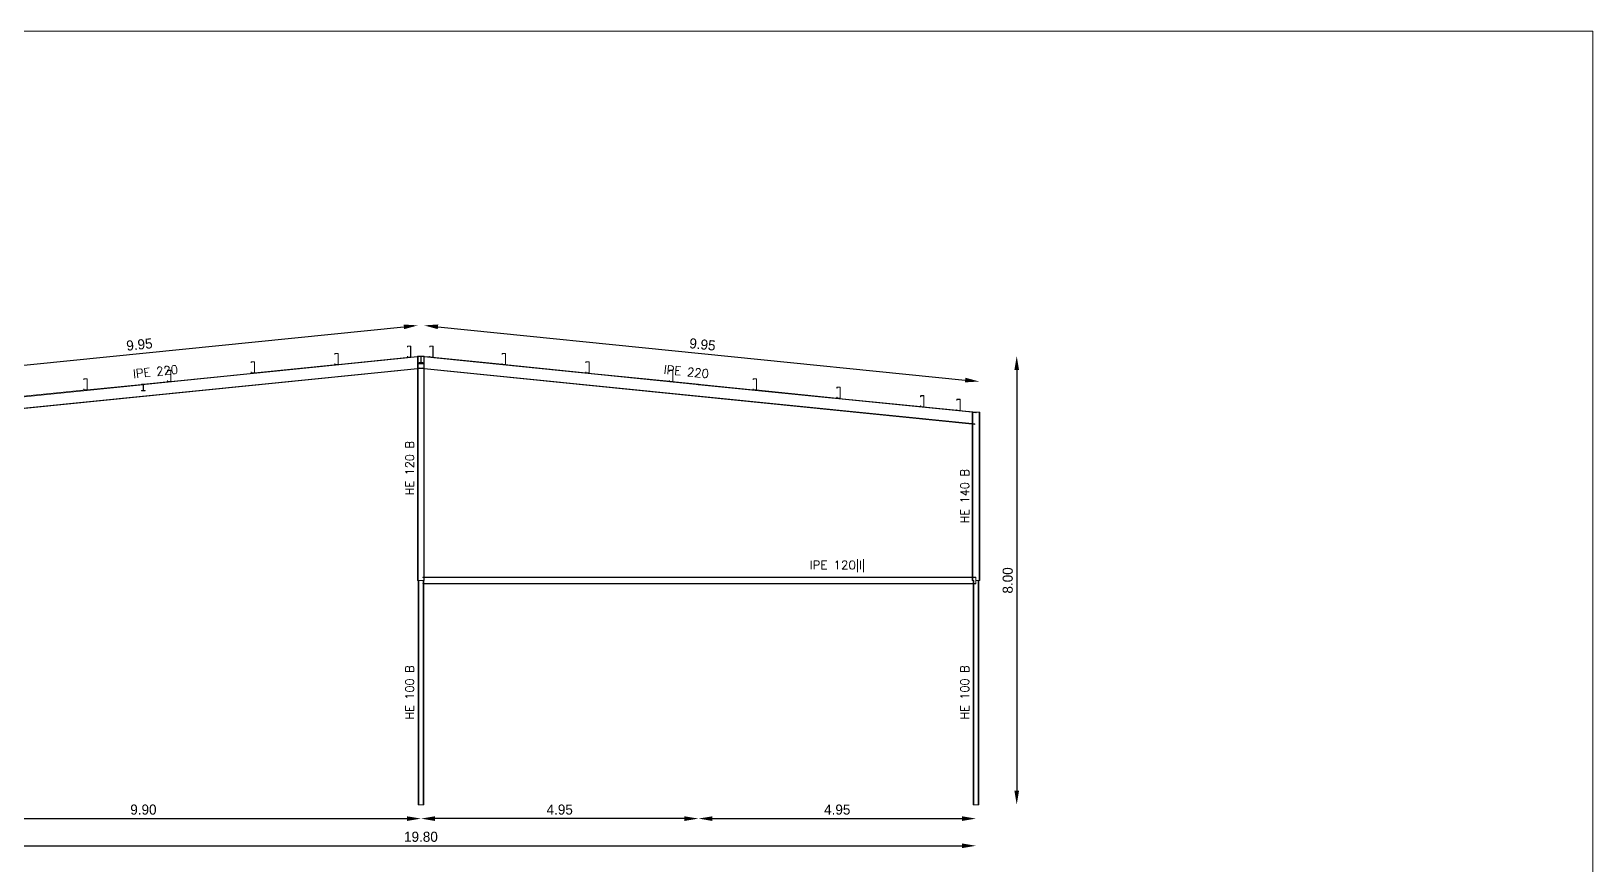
# Model space of a CAD drawing. Header units: millimetres. Extents: x 0 to 149, y -64 to 103.
# Drawn here: x 14.15 to 42, y 40.5 to 55.36 of the extents above; entities that cross this region are included whole.
import ezdxf
from ezdxf.enums import TextEntityAlignment as Align

# ---------------------------------------------------------------- set-up
doc = ezdxf.new("R2010")
doc.units = ezdxf.units.MM
for name, color, linetype, lineweight in [('BARRAS_DE_ACERO', 7, 'Continuous', 9), ('COTAS', 13, 'Continuous', 9), ('RECUAD_LIMITES', 2, 'Continuous', 0), ('REFERENCIA_DE_LAS_BARRAS', 2, 'Continuous', 9)]:
    doc.layers.add(name, color=color, linetype=linetype, lineweight=lineweight)
doc.styles.add('CYPETXT', font='romans__.ttf', dxfattribs={"height": 0.2})
doc.styles.add('RomanS', font='')
doc.styles.get('RomanS').set_extended_font_data('Porsche')
doc.dimstyles.new('100-color', dxfattribs={"dimtxt": 0.18, "dimasz": 0.25, "dimexe": 0, "dimexo": 0.5, "dimgap": 0.07, "dimtad": 1, "dimzin": 4, "dimdsep": 46, "dimtxsty": 'RomanS', "dimcen": 0.1, "dimse1": 1, "dimse2": 1, "dimadec": 0, "dimazin": 0, "dimtfac": 1, "dimtix": 1, "dimtmove": 2, "dimatfit": 3, "dimfxl": 1, "dimtvp": 1.058824, "dimtolj": 1, "dimtzin": 1, "dimarcsym": 0})

# ---------------------------------------------------------------- blocks, each defined once
blk = doc.blocks.new('*D295')
at = {"layer": 'COTAS', "color": 0, "lineweight": -2, "transparency": 16777216}
blk.add_line((25.8, 41.322), (21.35, 41.322), dxfattribs=at)
at = {"layer": 'COTAS', "color": 0, "transparency": 16777216}
for points in [[(21.35, 41.363), (21.35, 41.28), (21.1, 41.322)], [(25.8, 41.363), (25.8, 41.28), (26.05, 41.322)]]:
    blk.add_solid(points, dxfattribs=at)
at = {"layer": 'Defpoints', "color": 0, "transparency": 16777216}
for p in [(21.1, 41.57), (26.05, 41.57), (21.1, 41.322)]:
    blk.add_point(p, dxfattribs=at)
at = {"layer": 'COTAS', "color": 0, "transparency": 16777216, "insert": (23.575, 41.482), "char_height": 0.18, "attachment_point": 5, "style": 'RomanS'}
blk.add_mtext('\\A1;4.95', dxfattribs=at)
blk = doc.blocks.new('*D296')
at = {"layer": 'COTAS', "color": 0, "lineweight": -2, "transparency": 16777216}
blk.add_line((11.45, 40.837), (30.75, 40.837), dxfattribs=at)
at = {"layer": 'COTAS', "color": 0, "transparency": 16777216}
for points in [[(11.45, 40.879), (11.45, 40.796), (11.2, 40.837)], [(30.75, 40.879), (30.75, 40.796), (31, 40.837)]]:
    blk.add_solid(points, dxfattribs=at)
at = {"layer": 'Defpoints', "color": 0, "transparency": 16777216}
for p in [(11.2, 41.57), (31, 41.57), (31, 40.837)]:
    blk.add_point(p, dxfattribs=at)
at = {"layer": 'COTAS', "color": 0, "transparency": 16777216, "insert": (21.1, 40.997), "char_height": 0.18, "attachment_point": 5, "style": 'RomanS'}
blk.add_mtext('\\A1;19.80', dxfattribs=at)
blk = doc.blocks.new('*D299')
at = {"layer": 'COTAS', "color": 0, "lineweight": -2, "transparency": 16777216}
blk.add_line((26.3, 41.322), (30.75, 41.322), dxfattribs=at)
at = {"layer": 'COTAS', "color": 0, "transparency": 16777216}
for points in [[(26.3, 41.363), (26.3, 41.28), (26.05, 41.322)], [(30.75, 41.363), (30.75, 41.28), (31, 41.322)]]:
    blk.add_solid(points, dxfattribs=at)
at = {"layer": 'Defpoints', "color": 0, "transparency": 16777216}
for p in [(26.05, 41.57), (31, 41.57), (31, 41.322)]:
    blk.add_point(p, dxfattribs=at)
at = {"layer": 'COTAS', "color": 0, "transparency": 16777216, "insert": (28.525, 41.482), "char_height": 0.18, "attachment_point": 5, "style": 'RomanS'}
blk.add_mtext('\\A1;4.95', dxfattribs=at)
blk = doc.blocks.new('*D300')
at = {"layer": 'COTAS', "color": 0, "lineweight": -2, "transparency": 16777216}
blk.add_line((10.285, 48.82), (10.285, 45.82), dxfattribs=at)
at = {"layer": 'COTAS', "color": 0, "transparency": 16777216}
for points in [[(10.243, 48.82), (10.327, 48.82), (10.285, 49.07)], [(10.243, 45.82), (10.327, 45.82), (10.285, 45.57)]]:
    blk.add_solid(points, dxfattribs=at)
at = {"layer": 'Defpoints', "color": 0, "transparency": 16777216}
for p in [(16.15, 49.07), (10.285, 45.57), (16.15, 45.57)]:
    blk.add_point(p, dxfattribs=at)
at = {"layer": 'COTAS', "color": 0, "transparency": 16777216, "insert": (10.125, 47.32), "char_height": 0.18, "attachment_point": 5, "rotation": 90, "style": 'RomanS'}
blk.add_mtext('\\A1;3.50', dxfattribs=at)
blk = doc.blocks.new('*D301')
at = {"layer": 'COTAS', "color": 0, "lineweight": -2, "transparency": 16777216}
blk.add_line((9.84, 49.32), (9.84, 45.82), dxfattribs=at)
at = {"layer": 'COTAS', "color": 0, "transparency": 16777216}
for points in [[(9.799, 49.32), (9.882, 49.32), (9.84, 49.57)], [(9.799, 45.82), (9.882, 45.82), (9.84, 45.57)]]:
    blk.add_solid(points, dxfattribs=at)
at = {"layer": 'Defpoints', "color": 0, "transparency": 16777216}
for p in [(21.1, 49.57), (9.84, 45.57), (21.1, 45.57)]:
    blk.add_point(p, dxfattribs=at)
at = {"layer": 'COTAS', "color": 0, "transparency": 16777216, "insert": (9.68, 47.57), "char_height": 0.18, "attachment_point": 5, "rotation": 90, "style": 'RomanS'}
blk.add_mtext('\\A1;4.00', dxfattribs=at)
blk = doc.blocks.new('*D307')
at = {"layer": 'COTAS', "color": 0, "lineweight": -2, "transparency": 16777216}
blk.add_line((31.726, 49.32), (31.726, 41.82), dxfattribs=at)
at = {"layer": 'COTAS', "color": 0, "transparency": 16777216}
for points in [[(31.684, 49.32), (31.768, 49.32), (31.726, 49.57)], [(31.684, 41.82), (31.768, 41.82), (31.726, 41.57)]]:
    blk.add_solid(points, dxfattribs=at)
at = {"layer": 'Defpoints', "color": 0, "transparency": 16777216}
for p in [(21.1, 49.57), (21.1, 41.57), (31.726, 41.57)]:
    blk.add_point(p, dxfattribs=at)
at = {"layer": 'COTAS', "color": 0, "transparency": 16777216, "insert": (31.566, 45.57), "char_height": 0.18, "attachment_point": 5, "rotation": 90, "style": 'RomanS'}
blk.add_mtext('\\A1;8.00', dxfattribs=at)
blk = doc.blocks.new('*D339')
at = {"layer": 'COTAS', "color": 0, "lineweight": -2, "transparency": 16777216}
blk.add_line((11.45, 41.322), (20.85, 41.322), dxfattribs=at)
at = {"layer": 'COTAS', "color": 0, "transparency": 16777216}
for points in [[(11.45, 41.363), (11.45, 41.28), (11.2, 41.322)], [(20.85, 41.363), (20.85, 41.28), (21.1, 41.322)]]:
    blk.add_solid(points, dxfattribs=at)
at = {"layer": 'Defpoints', "color": 0, "transparency": 16777216}
for p in [(11.2, 41.57), (21.1, 41.57), (21.1, 41.322)]:
    blk.add_point(p, dxfattribs=at)
at = {"layer": 'COTAS', "color": 0, "transparency": 16777216, "insert": (16.15, 41.482), "char_height": 0.18, "attachment_point": 5, "style": 'RomanS'}
blk.add_mtext('\\A1;9.90', dxfattribs=at)
blk = doc.blocks.new('*D340')
at = {"layer": 'COTAS', "color": 0, "lineweight": -2, "transparency": 16777216}
blk.add_line((11.393, 49.143), (20.796, 50.092), dxfattribs=at)
at = {"layer": 'COTAS', "color": 0, "transparency": 16777216}
for points in [[(20.792, 50.134), (20.8, 50.051), (21.045, 50.118)], [(11.389, 49.184), (11.398, 49.101), (11.145, 49.118)]]:
    blk.add_solid(points, dxfattribs=at)
at = {"layer": 'Defpoints', "color": 0, "transparency": 16777216}
for p in [(21.045, 50.118), (21.1, 49.57), (11.2, 48.57)]:
    blk.add_point(p, dxfattribs=at)
at = {"layer": 'COTAS', "color": 0, "transparency": 16777216, "insert": (16.079, 49.777), "char_height": 0.18, "attachment_point": 5, "rotation": 5.7679, "style": 'RomanS'}
blk.add_mtext('\\A1;9.95', dxfattribs=at)
blk = doc.blocks.new('*D341')
at = {"layer": 'COTAS', "color": 0, "lineweight": -2, "transparency": 16777216}
blk.add_line((21.404, 50.093), (30.807, 49.143), dxfattribs=at)
at = {"layer": 'COTAS', "color": 0, "transparency": 16777216}
for points in [[(21.408, 50.135), (21.4, 50.052), (21.155, 50.118)], [(30.811, 49.185), (30.802, 49.102), (31.055, 49.118)]]:
    blk.add_solid(points, dxfattribs=at)
at = {"layer": 'Defpoints', "color": 0, "transparency": 16777216}
for p in [(21.1, 49.57), (31.055, 49.118), (31, 48.57)]:
    blk.add_point(p, dxfattribs=at)
at = {"layer": 'COTAS', "color": 0, "transparency": 16777216, "insert": (26.121, 49.778), "char_height": 0.18, "attachment_point": 5, "rotation": 354.2321, "style": 'RomanS'}
blk.add_mtext('\\A1;9.95', dxfattribs=at)
blk = doc.blocks.new('*D540')
at = {"layer": 'COTAS', "color": 0, "lineweight": -2, "transparency": 16777216}
blk.add_arc((11.28, 48.357), 1.507, 279.5174, 356.2505, dxfattribs=at)
at = {"layer": 'COTAS', "color": 0, "transparency": 16777216}
for points in [[(12.742, 48.258), (12.825, 48.259), (12.779, 48.509)], [(11.533, 46.83), (11.526, 46.913), (11.28, 46.851)]]:
    blk.add_solid(points, dxfattribs=at)
at = {"layer": 'Defpoints', "color": 0, "transparency": 16777216}
for p in [(21.04, 49.343), (11.28, 48.357), (11.28, 48.357), (12.077, 47.078), (11.28, 41.57)]:
    blk.add_point(p, dxfattribs=at)
at = {"layer": 'COTAS', "color": 0, "transparency": 16777216, "insert": (12.279, 47.454), "char_height": 0.18, "attachment_point": 5, "rotation": 47.8839, "style": 'RomanS'}
blk.add_mtext('\\A1;96°', dxfattribs=at)

msp = doc.modelspace()

# ---------------------------------------------------------------- linework, layer by layer
at = {"layer": 'BARRAS_DE_ACERO'}
for p, q in [((19.565, 49.617), (19.564, 49.615)), ((19.564, 49.615), (19.564, 49.6)), ((19.566, 49.6), (19.564, 49.6)), ((19.566, 49.618), (19.565, 49.617)), ((19.567, 49.619), (19.566, 49.618)), ((19.566, 49.616), (19.567, 49.617)), ((19.566, 49.615), (19.566, 49.616)), ((19.566, 49.615), (19.566, 49.6)), ((19.569, 49.62), (19.567, 49.619)), ((19.569, 49.62), (19.62, 49.62)), ((19.62, 49.62), (19.621, 49.619)), ((19.623, 49.618), (19.621, 49.619)), ((19.621, 49.617), (19.622, 49.616)), ((19.621, 49.617), (19.621, 49.617)), ((19.622, 49.616), (19.622, 49.615)), ((19.624, 49.617), (19.623, 49.618)), ((20.859, 49.749), (20.858, 49.747)), ((20.858, 49.746), (20.858, 49.747)), ((20.858, 49.73), (20.858, 49.746)), ((20.858, 49.73), (20.86, 49.73)), ((20.859, 49.749), (20.86, 49.75)), ((20.86, 49.747), (20.861, 49.748)), ((20.86, 49.747), (20.86, 49.747)), ((20.86, 49.746), (20.86, 49.747)), ((20.86, 49.73), (20.86, 49.746)), ((20.862, 49.748), (20.861, 49.748)), ((20.862, 49.748), (20.913, 49.748)), ((20.913, 49.75), (20.915, 49.75)), ((20.914, 49.748), (20.913, 49.748)), ((20.914, 49.748), (20.915, 49.747)), ((20.916, 49.749), (20.915, 49.75)), ((20.915, 49.747), (20.915, 49.747)), ((20.915, 49.747), (20.916, 49.746)), ((20.917, 49.747), (20.916, 49.749)), ((20.916, 49.555), (20.916, 49.746)), ((20.918, 49.746), (20.917, 49.747)), ((20.918, 49.555), (20.918, 49.746)), ((21.256, 49.747), (21.257, 49.749)), ((21.256, 49.746), (21.256, 49.747)), ((21.256, 49.73), (21.256, 49.746)), ((21.258, 49.73), (21.256, 49.73)), ((21.257, 49.749), (21.258, 49.75)), ((21.258, 49.75), (21.26, 49.75)), ((21.259, 49.748), (21.258, 49.747)), ((21.258, 49.747), (21.258, 49.747)), ((21.258, 49.746), (21.258, 49.747)), ((21.258, 49.73), (21.258, 49.746)), ((21.259, 49.748), (21.26, 49.748)), ((21.26, 49.75), (21.311, 49.75)), ((21.26, 49.748), (21.311, 49.748)), ((21.311, 49.75), (21.313, 49.75)), ((21.312, 49.748), (21.311, 49.748)), ((21.312, 49.748), (21.313, 49.747)), ((21.314, 49.749), (21.313, 49.75)), ((21.313, 49.747), (21.313, 49.747)), ((21.314, 49.746), (21.313, 49.747)), ((21.314, 49.749), (21.315, 49.747)), ((21.314, 49.746), (21.314, 49.555)), ((21.315, 49.747), (21.316, 49.746)), ((21.316, 49.555), (21.316, 49.746)), ((22.549, 49.617), (22.55, 49.618)), ((22.549, 49.615), (22.549, 49.617)), ((22.549, 49.6), (22.549, 49.615)), ((22.551, 49.6), (22.549, 49.6)), ((22.55, 49.618), (22.552, 49.619)), ((22.552, 49.617), (22.551, 49.616)), ((22.551, 49.615), (22.551, 49.616)), ((22.551, 49.615), (22.551, 49.6)), ((22.552, 49.619), (22.553, 49.62)), ((22.553, 49.617), (22.552, 49.617)), ((22.553, 49.62), (22.604, 49.62)), ((22.606, 49.619), (22.604, 49.62)), ((22.604, 49.618), (22.605, 49.617)), ((22.605, 49.617), (22.606, 49.617)), ((22.608, 49.618), (22.606, 49.619)), ((22.606, 49.617), (22.607, 49.616)), ((22.607, 49.615), (22.607, 49.616)), ((22.607, 49.424), (22.607, 49.615)), ((22.608, 49.618), (22.609, 49.617)), ((21.04, 49.343), (11.28, 48.357)), ((16.182, 49.064), (21.04, 49.555)), ((16.58, 49.315), (16.579, 49.314)), ((16.579, 49.298), (16.579, 49.314)), ((16.581, 49.298), (16.579, 49.298)), ((16.58, 49.315), (16.581, 49.317)), ((16.582, 49.318), (16.581, 49.317)), ((16.581, 49.298), (16.581, 49.314)), ((16.582, 49.318), (16.584, 49.318)), ((16.584, 49.318), (16.635, 49.318)), ((16.637, 49.318), (16.635, 49.318)), ((16.637, 49.315), (16.636, 49.316)), ((16.638, 49.317), (16.637, 49.318)), ((16.637, 49.314), (16.637, 49.123)), ((16.638, 49.317), (16.639, 49.315)), ((16.639, 49.314), (16.639, 49.315)), ((16.639, 49.123), (16.639, 49.314)), ((18.073, 49.468), (18.072, 49.466)), ((18.072, 49.466), (18.072, 49.464)), ((18.072, 49.449), (18.072, 49.464)), ((18.072, 49.449), (18.074, 49.449)), ((18.073, 49.468), (18.075, 49.468)), ((18.075, 49.466), (18.074, 49.465)), ((18.074, 49.464), (18.074, 49.465)), ((18.074, 49.464), (18.074, 49.449)), ((18.075, 49.468), (18.076, 49.469)), ((18.076, 49.467), (18.075, 49.467)), ((18.075, 49.466), (18.075, 49.467)), ((18.127, 49.469), (18.076, 49.469)), ((18.076, 49.467), (18.127, 49.467)), ((18.127, 49.469), (18.129, 49.468)), ((18.128, 49.467), (18.127, 49.467)), ((18.128, 49.467), (18.129, 49.466)), ((18.129, 49.468), (18.13, 49.468)), ((18.131, 49.466), (18.13, 49.468)), ((18.13, 49.273), (18.13, 49.464)), ((18.131, 49.466), (18.132, 49.464)), ((18.132, 49.273), (18.132, 49.464)), ((19.564, 49.424), (19.564, 49.44)), ((19.564, 49.424), (19.565, 49.422)), ((19.566, 49.421), (19.565, 49.422)), ((19.566, 49.423), (19.566, 49.424)), ((19.567, 49.422), (19.566, 49.423)), ((19.566, 49.421), (19.567, 49.42)), ((19.567, 49.422), (19.568, 49.422)), ((19.567, 49.42), (19.569, 49.42)), ((19.568, 49.422), (19.569, 49.422)), ((19.62, 49.422), (19.569, 49.422)), ((19.569, 49.42), (19.608, 49.42)), ((19.608, 49.42), (19.62, 49.42)), ((19.621, 49.42), (19.62, 49.42)), ((19.621, 49.422), (19.622, 49.423)), ((19.623, 49.421), (19.621, 49.42)), ((19.623, 49.421), (19.623, 49.421)), ((20.858, 49.57), (20.858, 49.555)), ((20.86, 49.57), (20.858, 49.57)), ((20.858, 49.553), (20.858, 49.555)), ((20.86, 49.555), (20.86, 49.57)), ((20.86, 49.554), (20.86, 49.555)), ((20.86, 49.553), (20.86, 49.554)), ((20.86, 49.553), (20.861, 49.552)), ((20.862, 49.552), (20.861, 49.552)), ((20.913, 49.552), (20.862, 49.552)), ((20.913, 49.55), (20.901, 49.55)), ((20.914, 49.552), (20.913, 49.552)), ((20.915, 49.551), (20.913, 49.55)), ((20.915, 49.554), (20.916, 49.555)), ((20.916, 49.552), (20.915, 49.551)), ((20.916, 49.552), (21.04, 49.564)), ((20.916, 49.552), (20.917, 49.553)), ((20.916, 49.552), (20.916, 49.552)), ((20.918, 49.555), (20.917, 49.553)), ((21.04, 49.57), (21.04, 49.564)), ((21.051, 49.57), (21.04, 49.57)), ((21.04, 49.564), (21.04, 49.555)), ((21.04, 49.555), (21.04, 49.352)), ((21.04, 49.343), (21.04, 45.57)), ((21.064, 49.567), (21.051, 49.565)), ((21.051, 49.565), (21.051, 49.556)), ((21.098, 49.561), (21.051, 49.556)), ((21.051, 49.353), (21.051, 49.556)), ((21.078, 49.356), (21.051, 49.353)), ((21.051, 49.353), (21.051, 49.344)), ((21.1, 49.349), (21.051, 49.344)), ((21.051, 49.344), (21.051, 45.57)), ((21.064, 49.437), (21.064, 49.43)), ((21.064, 49.43), (21.086, 49.43)), ((21.068, 49.457), (21.068, 49.45)), ((21.068, 49.45), (21.088, 49.45)), ((21.079, 49.361), (21.078, 49.356)), ((21.1, 49.358), (21.079, 49.361)), ((21.086, 49.43), (21.114, 49.43)), ((21.098, 49.561), (21.098, 49.563)), ((21.098, 49.547), (21.098, 49.561)), ((21.098, 49.45), (21.098, 49.437)), ((21.121, 49.361), (21.1, 49.358)), ((21.1, 49.349), (21.149, 49.344)), ((21.102, 49.563), (21.137, 49.563)), ((21.102, 49.561), (21.102, 49.563)), ((21.149, 49.556), (21.102, 49.561)), ((21.102, 49.561), (21.102, 49.457)), ((21.102, 49.457), (21.111, 49.457)), ((21.102, 49.457), (21.102, 49.45)), ((21.113, 49.437), (21.102, 49.437)), ((21.132, 49.457), (21.111, 49.457)), ((21.132, 49.45), (21.112, 49.45)), ((21.137, 49.437), (21.113, 49.437)), ((21.114, 49.43), (21.137, 49.43)), ((21.121, 49.361), (21.122, 49.356)), ((21.149, 49.353), (21.122, 49.356)), ((21.132, 49.45), (21.132, 49.457)), ((21.149, 49.565), (21.137, 49.567)), ((21.137, 49.563), (21.137, 49.567)), ((21.137, 49.43), (21.137, 49.437)), ((21.149, 49.57), (21.16, 49.57)), ((21.149, 49.556), (21.149, 49.565)), ((21.149, 49.556), (21.149, 49.353)), ((21.149, 49.344), (21.149, 49.353)), ((21.149, 45.63), (21.149, 49.344)), ((21.16, 49.57), (21.16, 49.564)), ((21.16, 49.352), (21.16, 49.555)), ((21.16, 49.352), (30.93, 48.366)), ((21.16, 49.343), (21.16, 49.352)), ((30.93, 48.356), (21.16, 49.343)), ((21.16, 45.63), (21.16, 49.343)), ((21.258, 49.57), (21.256, 49.57)), ((21.256, 49.555), (21.256, 49.57)), ((21.256, 49.555), (21.256, 49.555)), ((21.257, 49.552), (21.258, 49.551)), ((21.258, 49.57), (21.258, 49.555)), ((21.258, 49.554), (21.258, 49.555)), ((21.258, 49.554), (21.279, 49.552)), ((21.258, 49.553), (21.258, 49.554)), ((21.258, 49.554), (21.258, 49.554)), ((21.258, 49.553), (21.259, 49.552)), ((21.259, 49.552), (21.26, 49.552)), ((21.279, 49.552), (21.26, 49.552)), ((21.279, 49.552), (21.311, 49.552)), ((21.299, 49.55), (21.311, 49.55)), ((21.311, 49.552), (21.312, 49.552)), ((21.313, 49.551), (21.311, 49.55)), ((21.312, 49.552), (21.313, 49.553)), ((21.314, 49.555), (21.313, 49.554)), ((21.313, 49.554), (21.313, 49.553)), ((21.313, 49.551), (21.314, 49.552)), ((21.314, 49.552), (21.315, 49.553)), ((21.316, 49.555), (21.315, 49.553)), ((22.549, 49.424), (22.549, 49.44)), ((22.549, 49.44), (22.551, 49.44)), ((22.549, 49.424), (22.549, 49.424)), ((22.55, 49.421), (22.549, 49.422)), ((22.55, 49.421), (22.552, 49.42)), ((22.551, 49.44), (22.551, 49.424)), ((22.551, 49.424), (22.573, 49.422)), ((22.551, 49.423), (22.552, 49.422)), ((22.553, 49.422), (22.552, 49.422)), ((22.552, 49.42), (22.553, 49.42)), ((22.553, 49.422), (22.553, 49.422)), ((22.573, 49.422), (22.553, 49.422)), ((22.593, 49.42), (22.553, 49.42)), ((22.573, 49.422), (22.604, 49.422)), ((22.593, 49.42), (22.604, 49.42)), ((22.604, 49.422), (22.605, 49.422)), ((22.605, 49.422), (22.606, 49.422)), ((22.606, 49.422), (22.607, 49.423)), ((22.607, 49.423), (22.607, 49.424)), ((22.608, 49.421), (22.609, 49.422)), ((22.609, 49.422), (22.609, 49.424)), ((24.042, 49.466), (24.041, 49.464)), ((24.041, 49.464), (24.041, 49.449)), ((24.043, 49.449), (24.041, 49.449)), ((24.042, 49.466), (24.043, 49.468)), ((24.043, 49.468), (24.044, 49.468)), ((24.043, 49.449), (24.043, 49.464)), ((24.046, 49.469), (24.044, 49.468)), ((24.044, 49.466), (24.045, 49.467)), ((24.046, 49.467), (24.045, 49.467)), ((24.098, 49.467), (24.099, 49.466)), ((24.099, 49.468), (24.1, 49.468)), ((24.099, 49.465), (24.099, 49.466)), ((24.099, 49.464), (24.099, 49.465)), ((24.099, 49.464), (24.099, 49.273)), ((24.1, 49.468), (24.101, 49.466)), ((24.101, 49.464), (24.101, 49.466)), ((24.101, 49.273), (24.101, 49.464)), ((25.534, 49.315), (25.535, 49.317)), ((25.534, 49.314), (25.534, 49.315)), ((25.534, 49.314), (25.534, 49.298)), ((25.536, 49.298), (25.534, 49.298)), ((25.535, 49.317), (25.537, 49.318)), ((25.536, 49.315), (25.536, 49.314)), ((25.537, 49.315), (25.536, 49.315)), ((25.536, 49.298), (25.536, 49.314)), ((25.538, 49.318), (25.537, 49.318)), ((25.538, 49.318), (25.589, 49.318)), ((25.591, 49.318), (25.589, 49.318)), ((25.591, 49.318), (25.592, 49.317)), ((25.591, 49.315), (25.592, 49.315)), ((25.592, 49.315), (25.592, 49.314)), ((16.148, 49.061), (11.28, 48.569)), ((15.088, 49.166), (15.087, 49.165)), ((15.087, 49.165), (15.087, 49.163)), ((15.087, 49.163), (15.087, 49.147)), ((15.087, 49.147), (15.089, 49.147)), ((15.09, 49.167), (15.088, 49.166)), ((15.089, 49.164), (15.09, 49.165)), ((15.089, 49.163), (15.089, 49.164)), ((15.089, 49.163), (15.089, 49.147)), ((15.091, 49.167), (15.09, 49.167)), ((15.09, 49.165), (15.091, 49.165)), ((15.091, 49.167), (15.142, 49.167)), ((15.091, 49.165), (15.091, 49.165)), ((15.091, 49.165), (15.142, 49.165)), ((15.142, 49.167), (15.144, 49.167)), ((15.143, 49.165), (15.142, 49.165)), ((15.144, 49.165), (15.143, 49.165)), ((15.144, 49.167), (15.146, 49.166)), ((15.145, 49.164), (15.144, 49.165)), ((15.145, 49.164), (15.145, 49.163)), ((15.145, 49.163), (15.145, 48.972)), ((15.146, 49.166), (15.147, 49.165)), ((15.146, 48.969), (16.118, 49.067)), ((15.147, 49.165), (15.147, 49.163)), ((15.147, 48.972), (15.147, 49.163)), ((16.118, 49.07), (16.118, 49.067)), ((16.15, 49.07), (16.118, 49.07)), ((16.118, 49.067), (16.118, 49.064)), ((16.118, 49.064), (16.148, 49.064)), ((16.148, 49.064), (16.148, 49.061)), ((16.148, 49.061), (16.148, 48.957)), ((16.623, 49.118), (16.15, 49.07)), ((16.182, 49.07), (16.15, 49.07)), ((16.152, 49.064), (16.179, 49.064)), ((16.152, 49.061), (16.152, 49.064)), ((16.152, 49.061), (16.152, 49.061)), ((16.152, 49.061), (16.152, 48.957)), ((16.179, 49.064), (16.182, 49.064)), ((16.182, 49.064), (16.182, 49.07)), ((16.182, 49.064), (16.182, 49.064)), ((16.579, 49.123), (16.579, 49.138)), ((16.579, 49.123), (16.58, 49.121)), ((16.582, 49.122), (16.582, 49.121)), ((16.582, 49.121), (16.583, 49.12)), ((16.584, 49.12), (16.583, 49.12)), ((16.584, 49.12), (16.635, 49.12)), ((16.584, 49.118), (16.623, 49.118)), ((16.623, 49.118), (16.635, 49.118)), ((16.635, 49.12), (16.636, 49.12)), ((16.635, 49.118), (16.637, 49.118)), ((16.637, 49.121), (16.636, 49.12)), ((16.637, 49.123), (16.637, 49.122)), ((16.637, 49.122), (16.637, 49.121)), ((16.638, 49.119), (16.637, 49.118)), ((16.639, 49.121), (16.638, 49.12)), ((16.638, 49.119), (16.638, 49.12)), ((16.639, 49.121), (16.639, 49.123)), ((18.072, 49.289), (18.072, 49.273)), ((18.074, 49.289), (18.072, 49.289)), ((18.072, 49.272), (18.072, 49.273)), ((18.072, 49.272), (18.073, 49.27)), ((18.073, 49.27), (18.075, 49.269)), ((18.074, 49.289), (18.074, 49.273)), ((18.075, 49.271), (18.075, 49.272)), ((18.075, 49.271), (18.076, 49.271)), ((18.076, 49.269), (18.075, 49.269)), ((18.076, 49.271), (18.127, 49.271)), ((18.115, 49.269), (18.127, 49.269)), ((18.129, 49.269), (18.127, 49.269)), ((18.129, 49.272), (18.13, 49.272)), ((18.129, 49.269), (18.13, 49.27)), ((18.13, 49.272), (18.13, 49.273)), ((18.131, 49.272), (18.132, 49.273)), ((18.131, 49.272), (18.131, 49.27)), ((24.041, 49.289), (24.043, 49.289)), ((24.041, 49.273), (24.041, 49.289)), ((24.041, 49.273), (24.041, 49.273)), ((24.042, 49.272), (24.043, 49.27)), ((24.043, 49.273), (24.043, 49.289)), ((24.065, 49.271), (24.043, 49.273)), ((24.043, 49.273), (24.043, 49.273)), ((24.044, 49.272), (24.043, 49.273)), ((24.043, 49.27), (24.044, 49.269)), ((24.044, 49.272), (24.045, 49.271)), ((24.044, 49.272), (24.044, 49.272)), ((24.046, 49.269), (24.044, 49.269)), ((24.045, 49.271), (24.046, 49.271)), ((24.046, 49.271), (24.065, 49.271)), ((24.046, 49.269), (24.085, 49.269)), ((24.065, 49.271), (24.097, 49.271)), ((24.085, 49.269), (24.097, 49.269)), ((24.097, 49.271), (24.098, 49.271)), ((24.099, 49.269), (24.097, 49.269)), ((24.098, 49.271), (24.099, 49.272)), ((24.099, 49.272), (24.099, 49.273)), ((24.099, 49.272), (24.099, 49.272)), ((24.099, 49.269), (24.1, 49.27)), ((24.101, 49.272), (24.1, 49.27)), ((24.101, 49.272), (24.101, 49.273)), ((25.534, 49.123), (25.534, 49.138)), ((25.536, 49.138), (25.534, 49.138)), ((25.534, 49.123), (25.534, 49.122)), ((25.534, 49.121), (25.535, 49.119)), ((25.535, 49.119), (25.537, 49.118)), ((25.536, 49.138), (25.536, 49.123)), ((25.537, 49.121), (25.536, 49.122)), ((25.536, 49.122), (25.536, 49.122)), ((25.537, 49.121), (25.537, 49.12)), ((25.538, 49.12), (25.537, 49.12)), ((25.538, 49.118), (25.537, 49.118)), ((25.558, 49.12), (25.538, 49.12)), ((25.577, 49.118), (25.538, 49.118)), ((25.558, 49.12), (25.589, 49.12)), ((25.589, 49.12), (25.59, 49.12)), ((25.591, 49.121), (25.59, 49.12)), ((25.592, 49.122), (25.591, 49.121)), ((25.592, 49.119), (25.591, 49.118)), ((25.592, 49.119), (25.593, 49.121)), ((25.594, 49.123), (25.593, 49.121)), ((26.009, 49.065), (26.052, 49.061)), ((26.047, 49.061), (26.032, 49.063)), ((26.05, 49.07), (26.091, 49.066)), ((26.052, 49.061), (30.93, 48.568)), ((27.026, 48.972), (26.091, 49.066)), ((27.027, 49.165), (27.026, 49.163)), ((27.026, 49.147), (27.026, 49.163)), ((27.026, 49.147), (27.028, 49.147)), ((27.028, 49.166), (27.027, 49.165)), ((27.029, 49.167), (27.028, 49.166)), ((27.029, 49.165), (27.028, 49.164)), ((27.028, 49.163), (27.028, 49.164)), ((27.028, 49.147), (27.028, 49.163)), ((27.031, 49.167), (27.029, 49.167)), ((27.03, 49.165), (27.029, 49.165)), ((27.03, 49.165), (27.031, 49.165)), ((27.082, 49.167), (27.031, 49.167)), ((27.031, 49.165), (27.082, 49.165)), ((27.083, 49.167), (27.082, 49.167)), ((27.082, 49.165), (27.083, 49.165)), ((27.085, 49.166), (27.083, 49.167)), ((27.083, 49.165), (27.083, 49.165)), ((27.084, 49.164), (27.083, 49.165)), ((27.084, 49.164), (27.084, 49.163)), ((27.084, 48.972), (27.084, 49.163)), ((27.086, 49.165), (27.085, 49.166)), ((27.086, 49.163), (27.086, 49.165)), ((27.086, 48.972), (27.086, 49.163)), ((13.653, 48.818), (15.13, 48.967)), ((15.087, 48.987), (15.089, 48.987)), ((15.088, 48.969), (15.087, 48.97)), ((15.088, 48.969), (15.09, 48.968)), ((15.089, 48.972), (15.089, 48.987)), ((15.089, 48.972), (15.089, 48.971)), ((15.089, 48.971), (15.09, 48.97)), ((15.091, 48.97), (15.09, 48.97)), ((15.09, 48.968), (15.091, 48.967)), ((15.091, 48.969), (15.091, 48.97)), ((15.091, 48.969), (15.142, 48.969)), ((15.13, 48.967), (15.091, 48.967)), ((15.142, 48.967), (15.13, 48.967)), ((15.142, 48.969), (15.143, 48.97)), ((15.144, 48.968), (15.142, 48.967)), ((15.144, 48.97), (15.143, 48.97)), ((15.145, 48.971), (15.144, 48.97)), ((15.144, 48.968), (15.146, 48.969)), ((15.145, 48.972), (15.145, 48.971)), ((15.146, 48.969), (15.147, 48.97)), ((15.146, 48.969), (15.146, 48.969)), ((15.147, 48.972), (15.147, 48.97)), ((16.118, 48.95), (16.118, 48.957)), ((16.148, 48.957), (16.118, 48.957)), ((16.118, 48.95), (16.182, 48.95)), ((16.182, 48.957), (16.152, 48.957)), ((16.182, 48.957), (16.182, 48.95)), ((27.028, 48.987), (27.026, 48.987)), ((27.026, 48.972), (27.026, 48.987)), ((27.026, 48.972), (27.026, 48.972)), ((27.026, 48.972), (27.027, 48.97)), ((27.028, 48.972), (27.028, 48.987)), ((27.028, 48.972), (27.028, 48.972)), ((27.028, 48.972), (27.05, 48.969)), ((27.028, 48.972), (27.028, 48.971)), ((27.028, 48.971), (27.029, 48.97)), ((27.029, 48.97), (27.03, 48.97)), ((27.031, 48.967), (27.029, 48.968)), ((27.03, 48.97), (27.031, 48.969)), ((27.031, 48.969), (27.05, 48.969)), ((27.031, 48.967), (27.07, 48.967)), ((27.05, 48.969), (27.082, 48.969)), ((27.07, 48.967), (27.082, 48.967)), ((27.07, 48.967), (28.519, 48.821)), ((27.082, 48.969), (27.083, 48.97)), ((27.082, 48.967), (27.083, 48.968)), ((27.083, 48.97), (27.084, 48.971)), ((27.083, 48.97), (27.083, 48.97)), ((27.085, 48.969), (27.083, 48.968)), ((27.084, 48.971), (27.084, 48.972)), ((27.085, 48.969), (27.086, 48.97)), ((27.086, 48.972), (27.086, 48.97)), ((28.519, 49.014), (28.52, 49.015)), ((28.519, 49.014), (28.519, 49.012)), ((28.519, 48.997), (28.519, 49.012)), ((28.519, 48.997), (28.521, 48.997)), ((28.519, 48.821), (28.519, 48.837)), ((28.521, 48.837), (28.519, 48.837)), ((28.519, 48.821), (28.519, 48.821)), ((28.519, 48.821), (28.519, 48.819)), ((28.52, 48.818), (28.519, 48.819)), ((28.52, 49.015), (28.521, 49.016)), ((28.521, 48.817), (28.52, 48.818)), ((28.521, 49.016), (28.523, 49.017)), ((28.521, 48.997), (28.521, 49.012)), ((28.521, 48.821), (28.521, 48.837)), ((28.521, 48.821), (28.521, 48.821)), ((28.542, 48.819), (28.521, 48.821)), ((28.521, 48.82), (28.521, 48.821)), ((28.521, 48.819), (28.521, 48.82)), ((28.521, 48.819), (28.522, 48.819)), ((28.523, 48.817), (28.521, 48.817)), ((28.522, 49.014), (28.523, 49.015)), ((28.523, 48.819), (28.522, 48.819)), ((28.574, 49.017), (28.523, 49.017)), ((28.523, 49.015), (28.574, 49.015)), ((28.542, 48.819), (28.523, 48.819)), ((28.562, 48.817), (28.523, 48.817)), ((28.542, 48.819), (28.574, 48.819)), ((28.562, 48.817), (28.574, 48.817)), ((30.011, 48.67), (28.562, 48.817)), ((28.574, 49.017), (28.576, 49.016)), ((28.574, 49.015), (28.575, 49.014)), ((28.574, 48.819), (28.575, 48.819)), ((28.576, 48.817), (28.574, 48.817)), ((28.576, 48.819), (28.575, 48.819)), ((28.577, 49.015), (28.576, 49.016)), ((28.576, 49.013), (28.577, 49.012)), ((28.577, 48.821), (28.576, 48.82)), ((28.576, 48.82), (28.576, 48.819)), ((28.576, 48.817), (28.577, 48.818)), ((28.577, 49.015), (28.578, 49.014)), ((28.577, 48.821), (28.577, 49.012)), ((28.578, 48.819), (28.577, 48.818)), ((28.578, 49.014), (28.579, 49.012)), ((28.579, 48.821), (28.578, 48.819)), ((28.579, 49.012), (28.579, 48.821)), ((30.012, 48.865), (30.011, 48.863)), ((30.011, 48.863), (30.011, 48.861)), ((30.014, 48.865), (30.012, 48.865)), ((30.013, 48.862), (30.013, 48.861)), ((30.013, 48.846), (30.013, 48.861)), ((30.014, 48.865), (30.016, 48.866)), ((30.067, 48.866), (30.016, 48.866)), ((30.068, 48.865), (30.067, 48.866)), ((30.068, 48.865), (30.07, 48.865)), ((30.069, 48.67), (30.069, 48.861)), ((30.659, 48.799), (30.658, 48.798)), ((30.658, 48.798), (30.658, 48.796)), ((30.658, 48.78), (30.658, 48.796)), ((30.658, 48.78), (30.66, 48.78)), ((30.661, 48.8), (30.659, 48.799)), ((30.66, 48.797), (30.661, 48.798)), ((30.66, 48.797), (30.66, 48.796)), ((30.66, 48.78), (30.66, 48.796)), ((30.663, 48.8), (30.661, 48.8)), ((30.662, 48.798), (30.661, 48.798)), ((30.662, 48.798), (30.663, 48.798)), ((30.714, 48.8), (30.663, 48.8)), ((30.714, 48.798), (30.663, 48.798)), ((30.715, 48.8), (30.714, 48.8)), ((30.714, 48.798), (30.715, 48.798)), ((30.717, 48.799), (30.715, 48.8)), ((30.715, 48.798), (30.715, 48.798)), ((30.716, 48.797), (30.715, 48.798)), ((30.716, 48.796), (30.716, 48.797)), ((30.716, 48.605), (30.716, 48.796)), ((30.717, 48.799), (30.718, 48.798)), ((30.718, 48.798), (30.718, 48.796)), ((30.718, 48.796), (30.718, 48.605)), ((30.011, 48.67), (30.011, 48.686)), ((30.013, 48.686), (30.011, 48.686)), ((30.011, 48.67), (30.011, 48.67)), ((30.011, 48.669), (30.011, 48.67)), ((30.012, 48.667), (30.011, 48.669)), ((30.014, 48.666), (30.012, 48.667)), ((30.013, 48.67), (30.013, 48.686)), ((30.013, 48.67), (30.013, 48.669)), ((30.013, 48.669), (30.014, 48.669)), ((30.014, 48.669), (30.015, 48.668)), ((30.016, 48.668), (30.015, 48.668)), ((30.035, 48.668), (30.016, 48.668)), ((30.035, 48.668), (30.067, 48.668)), ((30.658, 48.605), (30.055, 48.666)), ((30.055, 48.666), (30.067, 48.666)), ((30.068, 48.669), (30.067, 48.668)), ((30.067, 48.668), (30.067, 48.668)), ((30.068, 48.666), (30.067, 48.666)), ((30.07, 48.667), (30.068, 48.666)), ((30.071, 48.669), (30.07, 48.667)), ((30.071, 48.67), (30.071, 48.669)), ((30.658, 48.62), (30.66, 48.62)), ((30.658, 48.605), (30.658, 48.62)), ((30.658, 48.605), (30.658, 48.605)), ((30.658, 48.605), (30.658, 48.603)), ((30.658, 48.603), (30.659, 48.602)), ((30.661, 48.601), (30.659, 48.602)), ((30.66, 48.62), (30.66, 48.605)), ((30.66, 48.605), (30.66, 48.605)), ((30.66, 48.605), (30.682, 48.602)), ((30.66, 48.605), (30.66, 48.604)), ((30.66, 48.604), (30.661, 48.603)), ((30.661, 48.603), (30.662, 48.603)), ((30.663, 48.602), (30.662, 48.603)), ((30.682, 48.602), (30.663, 48.602)), ((30.682, 48.602), (30.714, 48.602)), ((30.714, 48.6), (30.702, 48.6)), ((31, 48.57), (30.702, 48.6)), ((30.714, 48.602), (30.715, 48.603)), ((30.715, 48.601), (30.714, 48.6)), ((30.716, 48.604), (30.715, 48.603)), ((30.715, 48.603), (30.715, 48.603)), ((30.715, 48.601), (30.717, 48.602)), ((30.716, 48.604), (30.716, 48.605)), ((30.717, 48.602), (30.718, 48.603)), ((30.718, 48.603), (30.718, 48.605)), ((30.93, 48.57), (30.93, 48.568)), ((30.942, 48.57), (30.93, 48.57)), ((30.942, 48.57), (30.942, 48.567)), ((30.942, 48.364), (30.942, 48.567)), ((30.968, 48.564), (30.942, 48.567)), ((30.968, 48.564), (30.972, 48.564)), ((30.998, 48.561), (31, 48.561)), ((31.032, 48.57), (31, 48.57)), ((31, 48.57), (31, 48.561)), ((31.058, 48.57), (31.032, 48.57)), ((31.058, 48.57), (31.058, 45.57)), ((31.07, 48.57), (31.058, 48.57)), ((31.07, 45.57), (31.07, 48.57)), ((30.93, 48.356), (30.93, 45.63)), ((30.942, 48.364), (30.942, 48.355)), ((30.942, 48.364), (30.979, 48.361)), ((30.942, 48.355), (30.942, 45.63)), ((30.942, 48.355), (30.978, 48.351)), ((30.978, 48.351), (30.979, 48.361)), ((21.05, 45.57), (21.04, 45.57)), ((21.05, 45.57), (21.05, 41.57)), ((21.051, 45.57), (21.05, 45.57)), ((21.06, 45.57), (21.051, 45.57)), ((21.098, 45.57), (21.14, 45.57)), ((21.132, 45.51), (21.14, 45.51)), ((21.14, 45.57), (21.14, 45.517)), ((21.149, 45.57), (21.14, 45.57)), ((21.14, 45.517), (21.14, 45.51)), ((21.14, 45.51), (21.14, 41.57)), ((21.15, 45.517), (21.15, 45.57)), ((21.15, 45.57), (21.16, 45.57)), ((21.15, 45.517), (25.98, 45.517)), ((21.15, 45.51), (21.15, 45.517)), ((21.15, 45.51), (21.15, 41.57)), ((21.16, 45.57), (21.16, 45.624)), ((25.98, 45.63), (26.12, 45.63)), ((25.98, 45.624), (26.12, 45.624)), ((25.98, 45.517), (26.12, 45.517)), ((25.98, 45.51), (26.12, 45.51)), ((30.93, 45.624), (26.12, 45.624)), ((30.93, 45.63), (30.93, 45.624)), ((30.93, 45.57), (30.93, 45.624)), ((30.942, 45.57), (30.93, 45.57)), ((30.942, 45.63), (30.942, 45.624)), ((30.942, 45.624), (30.997, 45.624)), ((30.942, 45.57), (30.942, 45.624)), ((30.95, 45.57), (30.96, 45.57)), ((30.95, 45.517), (30.95, 45.57)), ((30.95, 45.517), (30.95, 45.51)), ((30.95, 45.479), (30.95, 45.47)), ((30.95, 45.47), (30.95, 41.57)), ((30.96, 45.517), (30.96, 45.57)), ((30.96, 45.517), (30.96, 45.51)), ((30.96, 45.517), (30.997, 45.517)), ((30.96, 45.51), (30.997, 45.51)), ((30.96, 45.498), (30.96, 45.51)), ((30.96, 45.498), (30.96, 45.47)), ((30.96, 45.47), (30.96, 41.57)), ((30.997, 45.624), (30.997, 45.624)), ((30.997, 45.624), (30.997, 45.517)), ((31.003, 45.57), (30.997, 45.57)), ((30.997, 45.51), (30.997, 45.517)), ((31.003, 45.57), (31.04, 45.57)), ((31.04, 45.57), (31.05, 45.57)), ((31.04, 45.47), (31.04, 45.57)), ((31.04, 41.57), (31.04, 45.47)), ((31.05, 45.47), (31.05, 45.479)), ((31.05, 45.47), (31.05, 41.57)), ((31.07, 45.57), (31.058, 45.57)), ((21.05, 41.57), (21.06, 41.57)), ((21.06, 41.57), (21.14, 41.57)), ((21.15, 41.57), (21.14, 41.57)), ((30.96, 41.57), (30.95, 41.57)), ((30.96, 41.57), (31.04, 41.57)), ((31.05, 41.57), (31.04, 41.57))]:
    msp.add_line(p, q, dxfattribs=at)
for points in [[(19.621, 49.617), (19.62, 49.618), (19.569, 49.618), (19.568, 49.617), (19.567, 49.617)], [(19.622, 49.615), (19.622, 49.424), (19.622, 49.423)], [(19.624, 49.422), (19.624, 49.424), (19.624, 49.615), (19.624, 49.617)], [(20.86, 49.75), (20.862, 49.75), (20.913, 49.75)], [(22.604, 49.618), (22.553, 49.618), (22.553, 49.617)], [(22.609, 49.424), (22.609, 49.615), (22.609, 49.617)], [(21.04, 49.343), (21.04, 49.352), (11.28, 48.367)], [(16.582, 49.315), (16.582, 49.315), (16.581, 49.314)], [(16.582, 49.315), (16.583, 49.316), (16.584, 49.316)], [(16.636, 49.316), (16.635, 49.316), (16.584, 49.316)], [(16.637, 49.315), (16.637, 49.315), (16.637, 49.314)], [(18.129, 49.466), (18.13, 49.465), (18.13, 49.464)], [(19.608, 49.42), (18.131, 49.27), (18.13, 49.27)], [(19.566, 49.424), (19.566, 49.44), (19.564, 49.44)], [(19.621, 49.422), (19.621, 49.422), (19.62, 49.422)], [(19.624, 49.422), (19.623, 49.421), (20.901, 49.55), (20.862, 49.55)], [(20.862, 49.55), (20.86, 49.551), (20.859, 49.552), (20.858, 49.553)], [(20.915, 49.554), (20.915, 49.553), (20.914, 49.552)], [(21.064, 49.57), (21.051, 49.57), (21.051, 49.565)], [(21.137, 49.567), (21.137, 49.57), (21.064, 49.57), (21.064, 49.567), (21.064, 49.563), (21.098, 49.563)], [(21.064, 49.437), (21.087, 49.437), (21.098, 49.437)], [(21.098, 49.547), (21.098, 49.457), (21.068, 49.457)], [(21.088, 49.45), (21.098, 49.45), (21.098, 49.457)], [(21.102, 49.437), (21.102, 49.45), (21.112, 49.45)], [(21.149, 49.565), (21.149, 49.57), (21.137, 49.57)], [(21.256, 49.555), (21.16, 49.564), (21.16, 49.555)], [(26.009, 49.065), (21.16, 49.555)], [(21.257, 49.552), (21.256, 49.553), (21.256, 49.555)], [(21.258, 49.551), (21.26, 49.55), (21.299, 49.55)], [(22.549, 49.422), (22.549, 49.424), (21.299, 49.55)], [(22.551, 49.423), (22.551, 49.424), (22.551, 49.424)], [(24.042, 49.272), (24.041, 49.273), (22.593, 49.42)], [(22.608, 49.421), (22.606, 49.42), (22.604, 49.42)], [(24.043, 49.464), (24.044, 49.465), (24.044, 49.466)], [(24.099, 49.468), (24.097, 49.469), (24.046, 49.469)], [(24.098, 49.467), (24.097, 49.467), (24.046, 49.467)], [(25.538, 49.316), (25.537, 49.316), (25.537, 49.315)], [(25.538, 49.316), (25.589, 49.316), (25.59, 49.316), (25.591, 49.315)], [(25.592, 49.317), (25.593, 49.315), (25.594, 49.314), (25.594, 49.123)], [(25.592, 49.314), (25.592, 49.123), (25.592, 49.122)], [(16.152, 49.061), (16.179, 49.064), (16.179, 49.064)], [(16.582, 49.122), (16.581, 49.123), (16.581, 49.138), (16.579, 49.138)], [(16.584, 49.118), (16.582, 49.118), (16.581, 49.119), (16.58, 49.121)], [(18.076, 49.269), (18.115, 49.269), (16.638, 49.12)], [(18.075, 49.272), (18.074, 49.272), (18.074, 49.273)], [(18.129, 49.272), (18.128, 49.271), (18.127, 49.271)], [(25.534, 49.121), (25.534, 49.122), (24.085, 49.269)], [(25.536, 49.123), (25.536, 49.122), (25.558, 49.12)], [(25.577, 49.118), (25.589, 49.118), (25.591, 49.118)], [(26.05, 49.07), (25.577, 49.118)], [(26.032, 49.063), (26.032, 49.063)], [(26.047, 49.061), (26.047, 49.061)], [(15.087, 48.987), (15.087, 48.972), (15.087, 48.97)], [(27.027, 48.97), (27.028, 48.969), (27.029, 48.968)], [(28.522, 49.014), (28.521, 49.014), (28.521, 49.013), (28.521, 49.012)], [(28.576, 49.013), (28.576, 49.014), (28.575, 49.014)], [(30.013, 48.846), (30.011, 48.846), (30.011, 48.861)], [(30.013, 48.862), (30.014, 48.863), (30.015, 48.864)], [(30.067, 48.864), (30.067, 48.864), (30.016, 48.864), (30.015, 48.864)], [(30.067, 48.864), (30.068, 48.863), (30.069, 48.862), (30.069, 48.861)], [(30.07, 48.865), (30.071, 48.863), (30.071, 48.861), (30.071, 48.67)], [(30.035, 48.668), (30.013, 48.67), (30.013, 48.67)], [(30.014, 48.666), (30.016, 48.666), (30.055, 48.666)], [(30.069, 48.67), (30.069, 48.669), (30.068, 48.669)], [(30.661, 48.601), (30.663, 48.6), (30.702, 48.6)], [(30.93, 48.568), (30.93, 48.366), (30.93, 48.356)], [(30.971, 48.564), (30.998, 48.561)], [(21.06, 41.57), (21.06, 45.57), (21.098, 45.57)], [(21.149, 45.63), (21.149, 45.624), (21.132, 45.624)], [(21.149, 45.63), (21.132, 45.63), (21.132, 45.624)], [(21.14, 45.517), (21.132, 45.517), (21.132, 45.51)], [(21.15, 45.57), (21.149, 45.57), (21.149, 45.624)], [(21.15, 45.51), (25.98, 45.51)], [(25.98, 45.624), (21.16, 45.624), (21.16, 45.63)], [(21.16, 45.63), (25.98, 45.63)], [(30.93, 45.63), (26.12, 45.63)], [(26.12, 45.517), (30.95, 45.517)], [(30.95, 45.479), (30.95, 45.51), (26.12, 45.51)], [(30.997, 45.624), (30.997, 45.63), (30.942, 45.63)], [(31.058, 45.57), (31.05, 45.57), (31.05, 45.479)]]:
    msp.add_lwpolyline(points, dxfattribs=at)
at = {"layer": 'RECUAD_LIMITES'}
msp.add_lwpolyline([(0, 25.665), (42, 25.665), (42, 55.365), (0, 55.365), (0, 25.665)], close=True, dxfattribs=at)

# ---------------------------------------------------------------- texts
at = {"layer": 'REFERENCIA_DE_LAS_BARRAS', "style": 'CYPETXT'}
for s, rotation, width, p, p2 in [('IPE 220', 5.7995, 0.844169, (15.973, 49.177), (16.775, 49.259)), ('IPE 220', 354.2005, 0.844169, (25.425, 49.258), (26.227, 49.177)), ('HE 120 B', 90, 0.776302, (20.976, 47.087), (20.976, 48.054)), ('HE 140 B', 90, 0.776302, (30.876, 46.587), (30.876, 47.554)), ('HE 100 B', 90, 0.776302, (20.976, 43.087), (20.976, 44.054)), ('HE 100 B', 90, 0.776302, (30.876, 43.087), (30.876, 44.054))]:
    msp.add_text(s, height=0.1533, rotation=rotation, dxfattribs=dict(at, width=width)).set_placement(p, p2, align=Align.FIT)
at = {"layer": 'REFERENCIA_DE_LAS_BARRAS', "style": 'CYPETXT', "width": 0.866546}
msp.add_text('IPE 120|I|', height=0.1533, dxfattribs=at).set_placement((28.032, 45.768), (29.018, 45.768), align=Align.FIT)

# ---------------------------------------------------------------- dimensions: what is measured, and where the dimension line sits
at = {"layer": 'COTAS'}
for p1, p2, distance, picture, middle in [((11.2, 48.57), (21.1, 49.57), 0.55, '*D340', (16.079, 49.777)), ((21.1, 49.57), (31, 48.57), 0.551, '*D341', (26.121, 49.778))]:
    dim = msp.add_aligned_dim(p1=p1, p2=p2, distance=distance, dimstyle='100-color', dxfattribs=at)
    dim.commit()
    dim.dimension.update_dxf_attribs({"geometry": picture, "text_midpoint": middle})
for base, p1, p2, picture, middle in [((9.84, 45.57), (21.1, 49.57), (21.1, 45.57), '*D301', (9.68, 47.57)), ((31.726, 41.57), (21.1, 49.57), (21.1, 41.57), '*D307', (31.566, 45.57)), ((10.285, 45.57), (16.15, 49.07), (16.15, 45.57), '*D300', (10.125, 47.32))]:
    dim = msp.add_linear_dim(base=base, p1=p1, p2=p2, angle=90, dimstyle='100-color', dxfattribs=at)
    dim.commit()
    dim.dimension.update_dxf_attribs({"geometry": picture, "text_midpoint": middle})
dim = msp.add_angular_dim_2l(base=(12.077, 47.078), line1=((21.04, 49.343), (11.28, 48.357)), line2=((11.28, 41.57), (11.28, 48.357)), dimstyle='100-color', dxfattribs=at)
dim.commit()
dim.dimension.update_dxf_attribs({"geometry": '*D540', "text_midpoint": (12.279, 47.454)})
for base, p1, p2, picture, middle in [((21.1, 41.322), (11.2, 41.57), (21.1, 41.57), '*D339', (16.15, 41.482)), ((31, 40.837), (11.2, 41.57), (31, 41.57), '*D296', (21.1, 40.997)), ((21.1, 41.322), (26.05, 41.57), (21.1, 41.57), '*D295', (23.575, 41.482)), ((31, 41.322), (26.05, 41.57), (31, 41.57), '*D299', (28.525, 41.482))]:
    dim = msp.add_linear_dim(base=base, p1=p1, p2=p2, dimstyle='100-color', dxfattribs=at)
    dim.commit()
    dim.dimension.update_dxf_attribs({"geometry": picture, "text_midpoint": middle})

doc.saveas('drawing.dxf')
